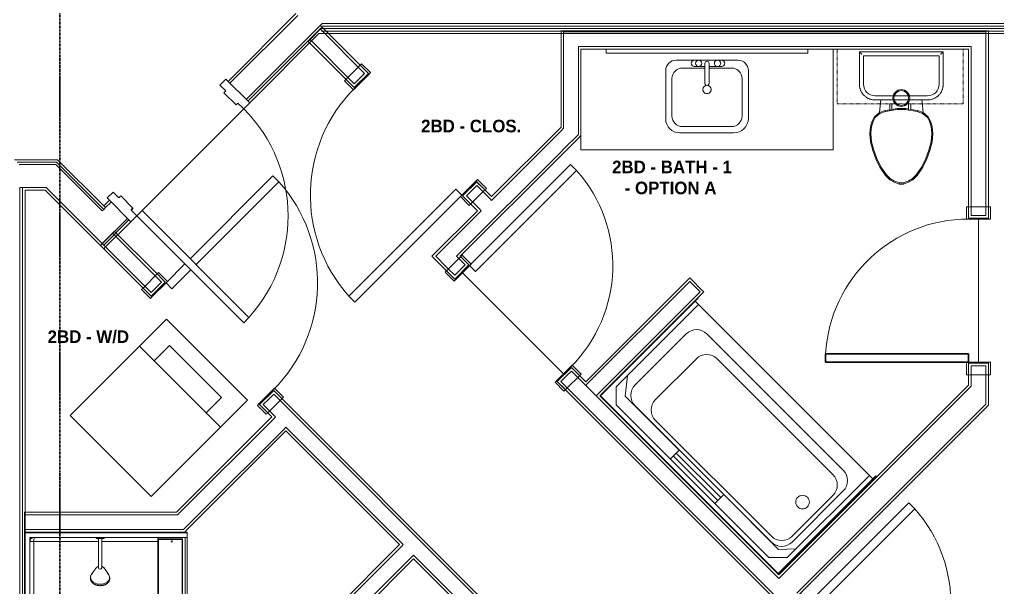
# Model space of a CAD drawing. Header units: inches. Extents: x -4093 to -1777, y 9773 to 12264.
# Drawn here: x -2509.9 to -2277.1, y 11546 to 11681.2 of the extents above; entities that cross this region are included whole.
import ezdxf

# ---------------------------------------------------------------- set-up
doc = ezdxf.new("R2010")
doc.units = ezdxf.units.IN
doc.header["$MEASUREMENT"] = 0
doc.linetypes.add('Dash', pattern=[0.25, 0.125, -0.125])
doc.linetypes.add('Grid Line 1_2_', pattern=[0.875, 0.5, -0.125, 0.125, -0.125])
for name, color, linetype, lineweight in [('0-1', 7, 'Continuous', 5), ('0-2', 7, 'Continuous', 9), ('A-AREA-IDEN', 2, 'Continuous', 9), ('A-DOOR-1', 7, 'Continuous', 9), ('A-DOOR-2', 10, 'Continuous', 30), ('A-DOOR-FRAM-1', 10, 'Continuous', 30), ('A-FLOR-1', 7, 'Continuous', 9), ('A-WALL-1', 7, 'Continuous', 9), ('A-WALL-2', 250, 'Continuous', 18), ('I-WALL-1', 7, 'Continuous', 9), ('P-SANR-FIXT-1', 7, 'Continuous', 9), ('Q-CASE-1', 7, 'Continuous', 9), ('Q-CASE-2', 7, 'Dash', 9), ('S-GRID-1', 1, 'Grid Line 1_2_', 30)]:
    doc.layers.add(name, color=color, linetype=linetype, lineweight=lineweight)
doc.styles.add('Century Gothic_B', font='GOTHICB.TTF', dxfattribs={"height": 3})

# ---------------------------------------------------------------- blocks, each defined once
blk = doc.blocks.new('SWING - SINGLE - FLUSH - SWING - FLUSH - 2-10 x 6-8 - PRIVACY-4346070-BACKGROUND - 1ST FLOOR')
at = {"layer": 'A-DOOR-1'}
for p, q in [((-20, 2.37), (-20, 2.87)), ((-20, 2.87), (-17, 2.87)), ((-20, 2.37), (-17, 2.37)), ((-20, -2.88), (-20, 2.37)), ((-17, 2.37), (-20, 2.37)), ((-17, 2.87), (-17, 2.37)), ((-17, 2.37), (-17, -2.88)), ((17, 2.37), (17, 2.87)), ((17, 2.87), (20, 2.87)), ((17, 2.37), (20, 2.37)), ((17, -2.88), (17, 2.37)), ((20, 2.37), (17, 2.37)), ((20, 2.87), (20, 2.37)), ((20, 2.37), (20, -2.88)), ((-17, -2.88), (-20, -2.88)), ((20, -2.88), (17, -2.88))]:
    blk.add_line(p, q, dxfattribs=at)
blk.add_arc((17, -2.38), 34.07, 180, 266.6343, dxfattribs=at)
at = {"layer": 'A-DOOR-2'}
for p, q in [((15, -2.38), (15, -36.38)), ((17, -2.38), (15, -2.38)), ((17, -2.38), (17, -36.38)), ((17, -36.38), (15, -36.38))]:
    blk.add_line(p, q, dxfattribs=at)
blk = doc.blocks.new('SWING - SINGLE - FLUSH - SWING - FLUSH - 2-10 x 6-8 - PRIVACY-V6-BACKGROUND - 1ST FLOOR')
at = {"layer": 'A-DOOR-1'}
for p, q in [((-20, 2.37), (-20, 2.87)), ((-20, 2.87), (-17, 2.87)), ((-20, 2.37), (-17, 2.37)), ((-20, -2.88), (-20, 2.37)), ((-17, 2.37), (-20, 2.37)), ((-17, 2.87), (-17, 2.37)), ((-17, 2.37), (-17, -2.88)), ((17, 2.37), (17, 2.87)), ((17, 2.87), (20, 2.87)), ((17, 2.37), (20, 2.37)), ((17, -2.88), (17, 2.37)), ((20, 2.37), (17, 2.37)), ((20, 2.87), (20, 2.37)), ((20, 2.37), (20, -2.88)), ((-17, -2.88), (-20, -2.88)), ((20, -2.88), (17, -2.88))]:
    blk.add_line(p, q, dxfattribs=at)
blk.add_arc((17, -2.38), 34.07, 180, 266.6343, dxfattribs=at)
at = {"layer": 'A-DOOR-2'}
for p, q in [((15, -2.38), (15, -36.38)), ((17, -2.38), (15, -2.38)), ((17, -2.38), (17, -36.38)), ((17, -36.38), (15, -36.38))]:
    blk.add_line(p, q, dxfattribs=at)
blk = doc.blocks.new('M_Sink Vanity-Square - 500 x 440mm-1372835-BACKGROUND - 1ST FLOOR')
at = {"layer": 'P-SANR-FIXT-1'}
for p, q in [((-5.72, 10.23), (7.14, 10.23)), ((-5.22, 8.73), (6.46, 8.73)), ((-9.22, -4.59), (-9.22, 6.73)), ((-7.72, -2.72), (-7.72, 6.23)), ((8.96, 6.23), (8.96, -2.72)), ((10.46, 6.91), (10.46, -4.59)), ((0.12, -6.33), (0.12, -1.59)), ((1.12, -6.33), (1.12, -1.59)), ((0.12, -5.22), (-5.22, -5.22)), ((-2.88, -5.59), (0.12, -5.59)), ((6.46, -5.22), (1.12, -5.22)), ((1.12, -5.59), (3.62, -5.59)), ((7.96, -7.09), (-6.72, -7.09)), ((3.62, -7.09), (-2.88, -7.09))]:
    blk.add_line(p, q, dxfattribs=at)
for centre, radius, start, end in [((-5.72, 6.73), 3.5, 90, 180), ((7.14, 6.91), 3.32, 360, 90), ((-5.22, 6.23), 2.5, 90, 180), ((6.46, 6.23), 2.5, 360, 90), ((0.62, -0.13), 1, 360, 180), ((0.62, -0.13), 1, 180, 0), ((0.62, -1.59), 0.5, 360, 180), ((-6.72, -4.59), 2.5, 180, 270), ((-5.22, -2.72), 2.5, 180, 270), ((6.46, -2.72), 2.5, 270, 360), ((7.96, -4.59), 2.5, 270, 0), ((-2.88, -6.34), 0.75, 90, 270), ((-1.88, -6.34), 0.75, 360, 180), ((-1.88, -6.34), 0.75, 180, 0), ((0.62, -6.33), 0.5, 180, 0), ((2.62, -6.34), 0.75, 0, 180), ((2.62, -6.34), 0.75, 180, 0), ((3.62, -6.34), 0.75, 270, 90)]:
    blk.add_arc(centre, radius, start, end, dxfattribs=at)
blk = doc.blocks.new('Bath Vanity - Bath Vanity 60_-3668790-BACKGROUND - 1ST FLOOR')
at = {"layer": 'Q-CASE-1'}
for p, q in [((30.74, 24), (-29.26, 24)), ((-29.26, 24), (-29.26, 0)), ((30.74, 20.56), (30.74, 24))]:
    blk.add_line(p, q, dxfattribs=at)
blk = doc.blocks.new('Toilet-Domestic-3D - Toilet-Domestic-3D-V38-BACKGROUND - 1ST FLOOR')
at = {"layer": 'P-SANR-FIXT-1'}
for p, q in [((-9.98, 19.48), (-9.98, 11.75)), ((9.98, 19.48), (-9.98, 19.48)), ((-9.86, 19.36), (-9.98, 19.48)), ((9.98, 19.48), (9.86, 19.36)), ((9.98, 11.75), (9.98, 19.48)), ((9, 18.5), (-9, 18.5)), ((-9, 18.5), (-9, 11.75)), ((-9, 18.5), (-9, 11.75)), ((9, 18.5), (-9, 18.5)), ((9, 11.75), (9, 18.5)), ((9, 11.75), (9, 18.5)), ((-6.25, 9), (6.25, 9)), ((-6.25, 9), (6.25, 9)), ((-6.25, 8.02), (6.25, 8.02)), ((-4.86, 8.02), (-5.21, 5)), ((5.21, 5), (4.86, 8.02)), ((-5.21, 5), (-6.4, 4)), ((-5.08, 4.78), (-6.21, 3.84)), ((-3.84, 5.5), (-5.21, 5)), ((-5.21, 5), (-5.08, 4.78)), ((-3.77, 5.26), (-5.08, 4.78)), ((-2.75, 5.69), (-3.84, 5.5)), ((-3.84, 5.5), (-3.77, 5.26)), ((-0.98, 5.75), (-3.77, 5.26)), ((-1, 6), (-2.26, 5.78)), ((-1, 6), (-0.98, 5.75)), ((1, 6), (-1, 6)), ((0.98, 5.75), (-0.98, 5.75)), ((1, 6), (0.98, 5.75)), ((3.77, 5.26), (0.98, 5.75)), ((1.75, 5.87), (1, 6)), ((3.84, 5.5), (2.24, 5.78)), ((3.84, 5.5), (3.77, 5.26)), ((5.08, 4.78), (3.77, 5.26)), ((5.21, 5), (3.84, 5.5)), ((5.21, 5), (5.08, 4.78)), ((6.21, 3.84), (5.08, 4.78)), ((6.4, 4), (5.21, 5)), ((-6.97, 3), (-7.24, 2)), ((-6.73, 2.9), (-6.99, 1.95)), ((-6.4, 4), (-6.97, 3)), ((-6.97, 3), (-6.73, 2.9)), ((-6.21, 3.84), (-6.73, 2.9)), ((-6.21, 3.84), (-6.4, 4)), ((6.4, 4), (6.21, 3.84)), ((6.73, 2.9), (6.21, 3.84)), ((6.97, 3), (6.4, 4)), ((6.97, 3), (6.73, 2.9)), ((6.99, 1.95), (6.73, 2.9)), ((7.24, 2), (6.97, 3)), ((-7.41, 1), (-7.5, 0)), ((-7.24, 2), (-7.41, 1)), ((-7.41, 1), (-7.16, 0.96)), ((-7.16, 0.96), (-7.25, 0)), ((-7.24, 2), (-6.99, 1.95)), ((-6.99, 1.95), (-7.16, 0.96)), ((7.24, 2), (6.99, 1.95)), ((7.16, 0.96), (6.99, 1.95)), ((7.41, 1), (7.16, 0.96)), ((7.25, 0), (7.16, 0.96)), ((7.41, 1), (7.24, 2)), ((7.5, 0), (7.25, 0)), ((7.5, 0), (7.41, 1)), ((-7.5, 0), (-7.25, 0)), ((-7.5, 0), (-7.33, -1.99)), ((-7.33, -1.99), (-7.08, -1.95)), ((-7.33, -1.99), (-6.79, -4)), ((-7.25, 0), (-7.08, -1.95)), ((-7.08, -1.95), (-6.55, -3.92)), ((6.55, -3.92), (7.08, -1.95)), ((6.79, -4), (7.33, -1.99)), ((7.08, -1.95), (7.25, 0)), ((7.33, -1.99), (7.08, -1.95)), ((7.33, -1.99), (7.5, 0)), ((-6.79, -4), (-6.55, -3.92)), ((-6.79, -4), (-6.06, -6)), ((-6.55, -3.92), (-5.83, -5.9)), ((5.83, -5.9), (6.55, -3.92)), ((6.06, -6), (6.79, -4)), ((6.79, -4), (6.55, -3.92)), ((-6.06, -6), (-5.83, -5.9)), ((-6.06, -6), (-5.13, -8)), ((-5.83, -5.9), (-4.91, -7.88)), ((4.91, -7.88), (5.83, -5.9)), ((5.13, -8), (6.06, -6)), ((6.06, -6), (5.83, -5.9)), ((-5.13, -8), (-4.91, -7.88)), ((-5.13, -8), (-3.74, -10)), ((-4.91, -7.88), (-3.55, -9.84)), ((3.55, -9.84), (4.91, -7.88)), ((3.74, -10), (5.13, -8)), ((5.13, -8), (4.91, -7.88)), ((-3.74, -10), (-3.55, -9.84)), ((-3.74, -10), (-2.74, -11)), ((-3.55, -9.84), (-2.59, -10.8)), ((-2.74, -11), (-2.59, -10.8)), ((-2.74, -11), (-1.87, -11.5)), ((-2.59, -10.8), (-1.77, -11.27)), ((-1.87, -11.5), (-1.77, -11.27)), ((-1.87, -11.5), (-0.5, -12)), ((-1.77, -11.27), (-0.46, -11.75)), ((0.46, -11.75), (1.77, -11.27)), ((0.5, -12), (1.87, -11.5)), ((1.77, -11.27), (2.59, -10.8)), ((1.87, -11.5), (1.77, -11.27)), ((1.87, -11.5), (2.74, -11)), ((2.59, -10.8), (3.55, -9.84)), ((2.74, -11), (2.59, -10.8)), ((2.74, -11), (3.74, -10)), ((3.74, -10), (3.55, -9.84)), ((-0.5, -12), (-0.46, -11.75)), ((-0.5, -12), (0.5, -12)), ((-0.46, -11.75), (0.46, -11.75)), ((0.5, -12), (0.46, -11.75))]:
    blk.add_line(p, q, dxfattribs=at)
at = {"layer": 'P-SANR-FIXT-1', "flags": 128}
for points in [[(-9.98, 11.75), (-9.97, 11.6), (-9.97, 11.45), (-9.95, 11.3), (-9.93, 11.16), (-9.9, 11.01), (-9.87, 10.86), (-9.83, 10.72), (-9.79, 10.58), (-9.74, 10.44), (-9.68, 10.3), (-9.62, 10.16), (-9.56, 10.03), (-9.48, 9.9), (-9.41, 9.77), (-9.33, 9.65), (-9.24, 9.52), (-9.15, 9.41), (-9.05, 9.29), (-8.95, 9.18), (-8.85, 9.08), (-8.74, 8.97), (-8.62, 8.88), (-8.51, 8.78), (-8.39, 8.7), (-8.26, 8.61), (-8.14, 8.54), (-8.01, 8.46), (-7.87, 8.4), (-7.74, 8.33), (-7.6, 8.28), (-7.46, 8.22), (-7.32, 8.18), (-7.17, 8.14), (-7.03, 8.11), (-6.88, 8.08), (-6.74, 8.05), (-6.59, 8.04), (-6.44, 8.03), (-6.29, 8.02), (-6.25, 8.02)], [(6.25, 8.02), (6.4, 8.03), (6.55, 8.03), (6.7, 8.05), (6.84, 8.07), (6.99, 8.1), (7.14, 8.13), (7.28, 8.17), (7.42, 8.21), (7.56, 8.26), (7.7, 8.32), (7.84, 8.38), (7.97, 8.44), (8.1, 8.52), (8.23, 8.59), (8.35, 8.67), (8.48, 8.76), (8.59, 8.85), (8.71, 8.95), (8.82, 9.05), (8.92, 9.15), (9.03, 9.26), (9.12, 9.38), (9.22, 9.49), (9.3, 9.61), (9.39, 9.74), (9.46, 9.86), (9.54, 9.99), (9.6, 10.13), (9.67, 10.26), (9.72, 10.4), (9.78, 10.54), (9.82, 10.68), (9.86, 10.83), (9.89, 10.97), (9.92, 11.12), (9.95, 11.26), (9.96, 11.41), (9.97, 11.56), (9.98, 11.71), (9.98, 11.75)]]:
    blk.add_lwpolyline(points, dxfattribs=at)
at = {"layer": 'P-SANR-FIXT-1'}
for radius in [2, 1.75]:
    blk.add_circle((0, 8.48), radius, dxfattribs=at)
for centre, start, end in [((-6.25, 11.75), 180, 270), ((-6.25, 11.75), 180, 270), ((6.25, 11.75), 270, 360), ((6.25, 11.75), 270, 360)]:
    blk.add_arc(centre, 2.75, start, end, dxfattribs=at)
for points in [[(-9.98, 19.48), (-9.98, 19.48), (-9.98, 19.48), (-9.98, 19.48)], [(9.98, 19.48), (9.98, 19.48), (9.98, 19.48), (9.98, 19.48)]]:
    blk.add_open_spline(points, degree=3, dxfattribs=at)
for points, knots in [([(-9.37, 18.87), (-9.41, 18.91), (-9.47, 18.97), (-9.55, 19.05), (-9.6, 19.1), (-9.66, 19.16), (-9.71, 19.21), (-9.75, 19.25), (-9.78, 19.28), (-9.8, 19.3), (-9.82, 19.32), (-9.85, 19.35), (-9.86, 19.36), (-9.86, 19.36)], [0, 0, 0, 0, 0.166667, 0.25, 0.333333, 0.416667, 0.5, 0.583333, 0.666667, 0.708333, 0.75, 0.833333, 1, 1, 1, 1]), ([(9.86, 19.36), (9.86, 19.36), (9.85, 19.35), (9.82, 19.32), (9.8, 19.3), (9.78, 19.28), (9.75, 19.25), (9.71, 19.21), (9.66, 19.16), (9.6, 19.1), (9.55, 19.05), (9.47, 18.97), (9.41, 18.91), (9.37, 18.87)], [-1, -1, -1, -1, -0.833333, -0.75, -0.708333, -0.666667, -0.583333, -0.5, -0.416667, -0.333333, -0.25, -0.166667, 0, 0, 0, 0])]:
    blk.add_open_spline(points, degree=3, knots=knots, dxfattribs=at)
blk = doc.blocks.new('300 Series Wall Hung Cabinet_326 - 30_-2909952-BACKGROUND - 1ST FLOOR')
at = {"layer": 'Q-CASE-1'}
for p, q in [((-2.5, -13.19), (-2.01, -13.19)), ((-2.5, -13.19), (-2.5, -14.69)), ((-2.01, -14.69), (-2.01, -13.19)), ((2, -13.19), (2.49, -13.19)), ((2, -13.19), (2, -14.69)), ((2.49, -14.69), (2.49, -13.19)), ((-2.5, -14.69), (-2.01, -14.69)), ((2, -14.69), (2.49, -14.69))]:
    blk.add_line(p, q, dxfattribs=at)
at = {"layer": 'Q-CASE-2'}
for p, q in [((15, -0.19), (-15, -0.19)), ((-15, -0.19), (-15, -13.19)), ((15, -13.19), (15, -0.19)), ((-15, -13.19), (15, -13.19))]:
    blk.add_line(p, q, dxfattribs=at)
blk = doc.blocks.new('BATHROOM MIRROR - BATHROOM MIRROR 48_-3124766-BACKGROUND - 1ST FLOOR')
at = {"layer": 'Q-CASE-1'}
for p, q in [((24.74, 24), (-23.26, 24)), ((-23.26, 23), (-23.26, 24)), ((24.74, 24), (24.74, 23)), ((-23.26, 23), (24.74, 23))]:
    blk.add_line(p, q, dxfattribs=at)
blk = doc.blocks.new('CTS6032CP - CTS6032CP-3806650-BACKGROUND - 1ST FLOOR')
at = {"layer": 'P-SANR-FIXT-1'}
for p, q in [((0.12, 33), (0, 33)), ((0, 0), (0, 33)), ((0.12, 0.12), (0.12, 33)), ((60, 33), (59.88, 33)), ((59.88, 33), (59.88, 0.12)), ((60, 33), (60, 0)), ((0.12, 32), (1.25, 32)), ((58.75, 32), (1.25, 32)), ((1.25, 4.25), (1.25, 32)), ((58.75, 32), (59.88, 32)), ((58.75, 32), (58.75, 4.31)), ((7.6, 28.46), (53.48, 28.46)), ((52.5, 26), (13.5, 26)), ((4.1, 7.77), (4.1, 24.96)), ((56.98, 24.96), (56.98, 7.77)), ((10, 22.5), (10, 8.75)), ((56, 8.75), (56, 22.5)), ((4.31, 4.25), (1.25, 8.02)), ((58.75, 7.23), (55.94, 4.25)), ((13.5, 5.25), (52.5, 5.25)), ((4.25, 1.25), (1.25, 4.25)), ((22.5, 4.25), (4.31, 4.25)), ((53.48, 4.27), (7.6, 4.27)), ((22.5, 1.25), (22.5, 4.25)), ((37.5, 3.25), (22.5, 3.25)), ((37.5, 4.25), (37.5, 1.25)), ((55.94, 4.25), (37.5, 4.25)), ((58.75, 4.31), (55.69, 1.25)), ((59.88, 0.12), (0.12, 0.12)), ((55.69, 1.25), (4.25, 1.25)), ((22.5, 2.25), (37.5, 2.25)), ((60, 0), (0, 0))]:
    blk.add_line(p, q, dxfattribs=at)
for centre, radius, start, end in [((7.6, 24.96), 3.5, 90, 180), ((53.48, 24.96), 3.5, 360, 90), ((13.5, 22.5), 3.5, 90, 180), ((52.5, 22.5), 3.5, 360, 90), ((52, 16.25), 1.63, 0, 180), ((52, 16.25), 1.63, 180, 360), ((7.6, 7.77), 3.5, 180, 270), ((13.5, 8.75), 3.5, 180, 270), ((52.5, 8.75), 3.5, 270, 0), ((53.48, 7.77), 3.5, 270, 0)]:
    blk.add_arc(centre, radius, start, end, dxfattribs=at)
blk = doc.blocks.new('SWING - SINGLE - FLUSH - SWING - FLUSH - 3-0 x 6-8 - PASSAGE-4346075-BACKGROUND - 1ST FLOOR')
at = {"layer": 'A-DOOR-1'}
for p, q in [((-21, 2.37), (-21, 2.87)), ((-21, 2.87), (-18, 2.87)), ((-21, 2.37), (-18, 2.37)), ((-21, -2.88), (-21, 2.37)), ((-18, 2.37), (-21, 2.37)), ((-18, 2.87), (-18, 2.37)), ((-18, 2.37), (-18, -2.88)), ((18, 2.37), (18, 2.87)), ((18, 2.87), (21, 2.87)), ((18, 2.37), (21, 2.37)), ((18, -2.88), (18, 2.37)), ((21, 2.37), (18, 2.37)), ((21, 2.87), (21, 2.37)), ((21, 2.37), (21, -2.88)), ((-18, -2.88), (-21, -2.88)), ((21, -2.88), (18, -2.88))]:
    blk.add_line(p, q, dxfattribs=at)
blk.add_arc((18, -2.38), 36.07, 180, 266.8211, dxfattribs=at)
at = {"layer": 'A-DOOR-2'}
for p, q in [((16, -2.38), (16, -38.39)), ((18, -2.38), (16, -2.38)), ((18, -2.38), (18, -38.39)), ((18, -38.39), (16, -38.39))]:
    blk.add_line(p, q, dxfattribs=at)
blk = doc.blocks.new('SWING - SINGLE - FLUSH - SWING - FLUSH - 3-0 x 6-8 - PASSAGE-4346077-BACKGROUND - 1ST FLOOR')
at = {"layer": 'A-DOOR-1'}
for p, q in [((-21, 2.37), (-21, 2.87)), ((-21, 2.87), (-18, 2.87)), ((-21, 2.37), (-18, 2.37)), ((-21, -2.88), (-21, 2.37)), ((-18, 2.37), (-21, 2.37)), ((-18, 2.87), (-18, 2.37)), ((-18, 2.37), (-18, -2.88)), ((18, 2.37), (18, 2.87)), ((18, 2.87), (21, 2.87)), ((18, 2.37), (21, 2.37)), ((18, -2.88), (18, 2.37)), ((21, 2.37), (18, 2.37)), ((21, 2.87), (21, 2.37)), ((21, 2.37), (21, -2.88)), ((-18, -2.88), (-21, -2.88)), ((21, -2.88), (18, -2.88))]:
    blk.add_line(p, q, dxfattribs=at)
blk.add_arc((18, -2.38), 36.07, 180, 266.8211, dxfattribs=at)
at = {"layer": 'A-DOOR-2'}
for p, q in [((16, -2.38), (16, -8.75)), ((18, -2.38), (16, -2.38)), ((18, -2.38), (18, -8.75)), ((16, -10.5), (16, -38.39)), ((18, -10.5), (18, -38.39)), ((18, -38.39), (16, -38.39))]:
    blk.add_line(p, q, dxfattribs=at)
blk = doc.blocks.new('Stacked Washer and Dryer - 26_x25_ - Private-1352637-BACKGROUND - 1ST FLOOR')
at = {"layer": 'P-SANR-FIXT-1'}
for p, q in [((0, 13.625), (32.4375, 13.625)), ((0, 13.625), (0, -13.625)), ((23.34375, 13.625), (23.34375, -13.625)), ((32.4375, 13.625), (32.4375, -13.625)), ((23.34375, 8.75), (28.53125, 8.75)), ((28.53125, 8.75), (28.53125, -8.75)), ((28.53125, -8.75), (23.34375, -8.75)), ((32.4375, -13.625), (0, -13.625))]:
    blk.add_line(p, q, dxfattribs=at)
blk = doc.blocks.new('The Shower - The Shower-4050272-BACKGROUND - 1ST FLOOR')
at = {"layer": 'P-SANR-FIXT-1'}
for p, q in [((0, -0.5), (38.5, -0.5)), ((0, -39.25), (0, -0.5)), ((0.12, -39.25), (0.12, -0.63)), ((0.12, -0.63), (38.38, -0.63)), ((1.25, -39.25), (1.25, -1.75)), ((1.25, -1.75), (37.25, -1.75)), ((1.38, -2.26), (1.37, -2.28)), ((1.42, -2.2), (1.4, -2.23)), ((1.58, -2.01), (1.51, -2.08)), ((1.73, -1.9), (1.7, -1.92)), ((2.01, -1.78), (1.93, -1.8)), ((2.25, -1.77), (2.25, -1.75)), ((36.25, -1.77), (2.25, -1.77)), ((36.25, -1.77), (36.25, -1.75)), ((36.57, -1.8), (36.49, -1.78)), ((36.8, -1.92), (36.77, -1.9)), ((36.99, -2.08), (36.92, -2.01)), ((37.1, -2.23), (37.08, -2.2)), ((37.13, -2.28), (37.12, -2.26)), ((37.25, -1.75), (37.25, -17.52)), ((38.38, -0.63), (38.38, -39.25)), ((38.5, -0.5), (38.5, -39.25)), ((1.3, -2.43), (1.28, -2.51)), ((2.2, -32.27), (2.2, -2.75)), ((36.25, -2.7), (2.25, -2.7)), ((36.3, -18.11), (36.3, -2.75)), ((37.22, -2.51), (37.2, -2.43)), ((36.3, -32.27), (36.3, -18.89)), ((37.25, -19.48), (37.25, -39.25)), ((1.62, -32.27), (1.62, -38.13)), ((36.75, -32.38), (1.75, -32.38)), ((1.75, -32.38), (1.75, -38)), ((2.2, -32.27), (36.3, -32.27)), ((36.75, -38), (36.75, -32.38)), ((36.88, -38.13), (36.88, -32.27)), ((0.12, -39.25), (0, -39.25)), ((0.12, -39.25), (1.25, -39.25)), ((1.25, -38.75), (37.25, -38.75)), ((1.25, -39.25), (1.25, -38.75)), ((37.25, -39.25), (1.25, -39.25)), ((1.62, -38.13), (36.88, -38.13)), ((1.75, -38), (36.75, -38)), ((37.25, -38.75), (37.25, -39.25)), ((37.25, -39.25), (38.38, -39.25)), ((38.5, -39.25), (38.38, -39.25))]:
    blk.add_line(p, q, dxfattribs=at)
blk.add_circle((19.25, -19), 1.5, dxfattribs=at)
for centre, radius, start, end in [((2.25, -2.75), 1, 90, 180), ((36.25, -2.75), 1, 0, 90), ((2.2, -35.56), 0.125, 0, 180), ((2.2, -35.56), 0.125, 180, 0), ((36.3, -35.56), 0.125, 0, 180), ((36.3, -35.56), 0.125, 180, 0)]:
    blk.add_arc(centre, radius, start, end, dxfattribs=at)
for centre, start_param, end_param in [((2.2, -32.28), 1.570796, 3.141593), ((36.3, -32.28), 0, 1.570796)]:
    blk.add_ellipse(centre, major_axis=(0.95, 0), ratio=0.019505, start_param=start_param, end_param=end_param, dxfattribs=at)
for points, knots in [([(2.25, -1.77), (2.18, -1.77), (2.05, -1.78), (1.8, -1.86), (1.52, -2.04), (1.34, -2.32), (1.26, -2.57), (1.25, -2.7), (1.25, -2.77)], [0, 0, 0, 0, 0.125, 0.25, 0.5, 0.75, 0.875, 1, 1, 1, 1]), ([(1.38, -2.25), (1.41, -2.21), (1.47, -2.12), (1.54, -2.04), (1.59, -2)], [-0.6665731, -0.6665731, -0.6665731, -0.6665731, -0.5714286, -0.4611793, -0.4611793, -0.4611793, -0.4611793]), ([(1.75, -1.88), (1.77, -1.87), (1.86, -1.82), (2.03, -1.77), (2.17, -1.75), (2.25, -1.75)], [-0.3333068, -0.3333068, -0.3333068, -0.3333068, -0.2857143, -0.1428571, 0, 0, 0, 0]), ([(36.25, -1.75), (36.31, -1.75), (36.42, -1.76), (36.59, -1.8), (36.7, -1.85), (36.75, -1.88)], [-1, -1, -1, -1, -0.8928571, -0.7857143, -0.6666667, -0.6666667, -0.6666667, -0.6666667]), ([(37.25, -2.77), (37.25, -2.7), (37.24, -2.57), (37.16, -2.32), (36.98, -2.04), (36.7, -1.86), (36.45, -1.78), (36.32, -1.77), (36.25, -1.77)], [0, 0, 0, 0, 0.125, 0.25, 0.5, 0.75, 0.875, 1, 1, 1, 1]), ([(36.75, -1.88), (36.79, -1.91), (36.89, -1.97), (36.97, -2.05), (37.01, -2.1)], [-0.6665731, -0.6665731, -0.6665731, -0.6665731, -0.5714286, -0.4475924, -0.4475924, -0.4475924, -0.4475924]), ([(37.12, -2.25), (37.13, -2.27), (37.16, -2.33), (37.18, -2.38), (37.19, -2.42)], [-0.3333068, -0.3333068, -0.3333068, -0.3333068, -0.2857143, -0.2174647, -0.2174647, -0.2174647, -0.2174647]), ([(2.25, -2.7), (2.24, -2.7), (2.24, -2.7), (2.23, -2.7), (2.22, -2.71), (2.22, -2.71), (2.21, -2.72), (2.21, -2.73), (2.2, -2.74), (2.2, -2.74), (2.2, -2.75), (2.2, -2.75)], [-1, -1, -1, -1, -0.833333, -0.75, -0.666667, -0.583333, -0.416667, -0.333333, -0.208333, -0.083333, 0, 0, 0, 0]), ([(36.3, -2.75), (36.3, -2.74), (36.3, -2.74), (36.3, -2.73), (36.29, -2.72), (36.29, -2.72), (36.28, -2.71), (36.27, -2.71), (36.26, -2.7), (36.26, -2.7), (36.25, -2.7), (36.25, -2.7)], [-1, -1, -1, -1, -0.833333, -0.75, -0.666667, -0.583333, -0.416667, -0.333333, -0.208333, -0.083333, 0, 0, 0, 0])]:
    blk.add_open_spline(points, degree=3, knots=knots, dxfattribs=at)
for points in [[(1.35, -2.32), (1.36, -2.3), (1.37, -2.27), (1.38, -2.25)], [(1.63, -1.97), (1.67, -1.94), (1.71, -1.91), (1.75, -1.88)], [(2.25, -2.7), (2.25, -2.62), (2.25, -2.45), (2.25, -2.22), (2.25, -2.03), (2.25, -1.88), (2.25, -1.82), (2.25, -1.8)], [(36.25, -2.7), (36.25, -2.62), (36.25, -2.45), (36.25, -2.22), (36.25, -2.03), (36.25, -1.88), (36.25, -1.82), (36.25, -1.8)], [(37.04, -2.14), (37.07, -2.18), (37.09, -2.21), (37.12, -2.25)], [(1.25, -2.75), (1.25, -2.74), (1.25, -2.72), (1.25, -2.71)], [(2.2, -2.75), (2.12, -2.75), (1.95, -2.75), (1.72, -2.75), (1.52, -2.76), (1.37, -2.76), (1.27, -2.76), (1.25, -2.77), (1.25, -2.77)], [(36.3, -2.75), (36.38, -2.75), (36.55, -2.75), (36.78, -2.75), (36.98, -2.76), (37.13, -2.76), (37.23, -2.76), (37.25, -2.77), (37.25, -2.77)], [(37.25, -2.67), (37.25, -2.7), (37.25, -2.72), (37.25, -2.75)]]:
    blk.add_open_spline(points, degree=3, dxfattribs=at)
blk = doc.blocks.new('Shower Head - Shower Head-3260035-BACKGROUND - 1ST FLOOR')
at = {"layer": 'P-SANR-FIXT-1'}
for p, q in [((-2.28, 9.81), (-2.28, 9.54)), ((2.28, 9.54), (2.28, 9.81)), ((-2.02, 8.78), (-0.84, 7.19)), ((-0.39, 7.27), (-0.39, 6.01)), ((0.39, 6.01), (0.39, 7.27)), ((0.84, 7.19), (2.02, 8.78)), ((-0.98, 0.26), (-0.98, 0)), ((-0.98, 0.26), (0.98, 0.26)), ((-0.39, 1), (-0.39, 0.26)), ((0.39, 0.26), (0.39, 1)), ((0.98, 0), (0.98, 0.26)), ((0.98, 0), (-0.98, 0))]:
    blk.add_line(p, q, dxfattribs=at)
at = {"layer": 'P-SANR-FIXT-1', "flags": 128}
for points in [[(0, 11.49), (-0.09, 11.49), (-0.18, 11.48), (-0.27, 11.48), (-0.35, 11.47), (-0.44, 11.46), (-0.53, 11.44), (-0.62, 11.43), (-0.7, 11.41), (-0.79, 11.39), (-0.87, 11.36), (-0.95, 11.34), (-1.03, 11.31), (-1.11, 11.28), (-1.19, 11.25), (-1.26, 11.21), (-1.34, 11.17), (-1.41, 11.13), (-1.48, 11.09), (-1.55, 11.05), (-1.61, 11), (-1.68, 10.95), (-1.74, 10.9), (-1.8, 10.85), (-1.85, 10.8), (-1.9, 10.74), (-1.95, 10.69), (-2, 10.63), (-2.04, 10.57), (-2.08, 10.51), (-2.12, 10.44), (-2.15, 10.38), (-2.18, 10.31), (-2.21, 10.25), (-2.23, 10.18), (-2.25, 10.11), (-2.26, 10.04), (-2.27, 9.97), (-2.28, 9.9), (-2.28, 9.83), (-2.28, 9.81)], [(2.28, 9.81), (2.28, 9.88), (2.28, 9.95), (2.27, 10.02), (2.25, 10.09), (2.24, 10.16), (2.21, 10.23), (2.19, 10.3), (2.16, 10.36), (2.13, 10.43), (2.09, 10.49), (2.05, 10.55), (2.01, 10.61), (1.97, 10.67), (1.92, 10.73), (1.86, 10.79), (1.81, 10.84), (1.75, 10.89), (1.69, 10.94), (1.63, 10.99), (1.57, 11.04), (1.5, 11.08), (1.43, 11.12), (1.36, 11.16), (1.28, 11.2), (1.21, 11.24), (1.13, 11.27), (1.05, 11.3), (0.97, 11.33), (0.89, 11.36), (0.81, 11.38), (0.72, 11.4), (0.64, 11.42), (0.55, 11.44), (0.47, 11.45), (0.38, 11.46), (0.29, 11.47), (0.2, 11.48), (0.11, 11.49), (0.02, 11.49), (0, 11.49)], [(-0.84, 7.19), (-0.81, 7.16), (-0.79, 7.13), (-0.76, 7.1), (-0.73, 7.08), (-0.7, 7.05), (-0.68, 7.03), (-0.65, 7.01), (-0.62, 6.98), (-0.59, 6.97), (-0.56, 6.95), (-0.53, 6.93), (-0.49, 6.91), (-0.46, 6.9), (-0.43, 6.89), (-0.4, 6.87)], [(0.39, 6.87), (0.43, 6.88), (0.46, 6.9), (0.49, 6.91), (0.52, 6.93), (0.55, 6.94), (0.58, 6.96), (0.61, 6.98), (0.64, 7), (0.67, 7.03), (0.7, 7.05), (0.73, 7.07), (0.76, 7.1), (0.78, 7.13), (0.81, 7.16), (0.83, 7.19), (0.84, 7.19)], [(-0.39, 6.01), (-0.39, 5.81), (-0.39, 5.6), (-0.39, 5.38), (-0.39, 5.15), (-0.39, 4.92), (-0.39, 4.68), (-0.39, 4.43), (-0.39, 4.18), (-0.39, 3.93), (-0.39, 3.67), (-0.39, 3.4), (-0.39, 3.13), (-0.39, 2.86), (-0.39, 2.59), (-0.39, 2.31), (-0.39, 2.03), (-0.39, 1.75), (-0.39, 1.46), (-0.39, 1.18), (-0.39, 1)], [(0.39, 1), (0.39, 1.29), (0.39, 1.57), (0.39, 1.85), (0.39, 2.13), (0.39, 2.41), (0.39, 2.69), (0.39, 2.96), (0.39, 3.23), (0.39, 3.5), (0.39, 3.76), (0.39, 4.02), (0.39, 4.27), (0.39, 4.52), (0.39, 4.77), (0.39, 5), (0.39, 5.23), (0.39, 5.46), (0.39, 5.67), (0.39, 5.88), (0.39, 6.01)]]:
    blk.add_lwpolyline(points, dxfattribs=at)
at = {"layer": 'P-SANR-FIXT-1'}
for centre, major_axis, start_param, end_param in [((0, 9.54), (-2.28, 0), 4.712389, 6.956384), ((0, 9.54), (2.28, 0), 5.609987, 7.853982), ((0, 7.27), (-0.394, 0), 4.712389, 6.283185), ((0, 7.27), (0.394, 0), 0, 1.570796)]:
    blk.add_ellipse(centre, major_axis=major_axis, ratio=0.707107, start_param=start_param, end_param=end_param, dxfattribs=at)
blk = doc.blocks.new('CTR - 1st Phase - Unit Layouts_rvt-1-BACKGROUND - 1ST FLOOR')
at = {"layer": 'A-FLOR-1'}
for p, q in [((-2456.51, 11659.96), (-2480.72, 11635.74)), ((-2281.6, 11633.66), (-2281.6, 11599.66)), ((-2281.6, 11599.66), (-2281.6, 11633.66)), ((-2380.37, 11596.91), (-2404.42, 11620.95)), ((-2404.42, 11620.95), (-2380.37, 11596.91)), ((-2306.69, 11571.84), (-2306.51, 11571.66))]:
    blk.add_line(p, q, dxfattribs=at)
at = {"layer": 'A-WALL-1'}
for p, q in [((-2437.8, 11679.37), (-2441.16, 11676.01)), ((-2426.84, 11668.41), (-2437.8, 11679.37)), ((-2380.97, 11678.55), (-2380.97, 11655.59)), ((-2380.35, 11678.55), (-2380.97, 11678.55)), ((-2376.22, 11678.55), (-2380.35, 11678.55)), ((-2283.97, 11678.55), (-2376.22, 11678.55)), ((-2279.85, 11678.55), (-2283.97, 11678.55)), ((-2279.22, 11678.55), (-2279.85, 11678.55)), ((-2279.22, 11633.91), (-2279.22, 11678.55)), ((-2441.16, 11676.01), (-2430.2, 11665.05)), ((-2376.22, 11653.62), (-2376.22, 11674.18)), ((-2376.22, 11674.18), (-2370.22, 11674.18)), ((-2322.22, 11674.18), (-2283.97, 11674.18)), ((-2283.97, 11674.18), (-2283.97, 11633.91)), ((-2430.2, 11665.05), (-2426.84, 11668.41)), ((-2380.97, 11655.59), (-2397.5, 11639.06)), ((-2376.85, 11652.99), (-2376.22, 11653.62)), ((-2380.97, 11648.87), (-2376.85, 11652.99)), ((-2404.97, 11624.87), (-2380.97, 11648.87)), ((-2401.03, 11642.6), (-2404.39, 11639.24)), ((-2397.5, 11639.06), (-2401.03, 11642.6)), ((-2404.39, 11639.24), (-2400.86, 11635.7)), ((-2400.86, 11635.7), (-2411.69, 11624.87)), ((-2283.97, 11633.91), (-2279.22, 11633.91)), ((-2487.26, 11630.79), (-2490.62, 11627.43)), ((-2477.76, 11621.29), (-2487.26, 11630.79)), ((-2490.62, 11627.43), (-2481.12, 11617.93)), ((-2411.69, 11624.87), (-2411.25, 11624.42)), ((-2411.25, 11624.42), (-2408.33, 11621.51)), ((-2402.91, 11622.8), (-2404.97, 11624.87)), ((-2475.19, 11618.71), (-2477.76, 11621.29)), ((-2408.33, 11621.51), (-2406.27, 11619.44)), ((-2406.27, 11619.44), (-2402.91, 11622.8)), ((-2478.55, 11615.35), (-2475.19, 11618.71)), ((-2481.12, 11617.93), (-2478.55, 11615.35)), ((-2378.52, 11598.41), (-2381.88, 11595.05)), ((-2375.1, 11594.99), (-2378.52, 11598.41)), ((-2283.97, 11599.41), (-2283.97, 11594.2)), ((-2279.22, 11599.41), (-2283.97, 11599.41)), ((-2279.22, 11589.4), (-2279.22, 11599.41)), ((-2449.38, 11592.9), (-2452.74, 11589.55)), ((-2350.56, 11494.08), (-2449.38, 11592.9)), ((-2381.88, 11595.05), (-2325.78, 11538.95)), ((-2283.97, 11594.2), (-2329.14, 11549.03)), ((-2452.74, 11589.55), (-2449.82, 11586.63)), ((-2283.97, 11584.65), (-2279.85, 11588.77)), ((-2279.85, 11588.77), (-2279.22, 11589.4)), ((-2449.82, 11586.63), (-2472.53, 11563.93)), ((-2324.36, 11544.26), (-2283.97, 11584.65)), ((-2465.81, 11563.93), (-2446.47, 11583.27)), ((-2446.47, 11583.27), (-2419.42, 11556.22)), ((-2472.53, 11563.93), (-2508.69, 11563.93)), ((-2508.69, 11563.93), (-2508.69, 11559.18)), ((-2469.94, 11559.8), (-2465.81, 11563.93)), ((-2470.56, 11559.18), (-2469.94, 11559.8)), ((-2419.42, 11556.22), (-2438.31, 11537.33)), ((-2433.56, 11535.36), (-2416.06, 11552.87)), ((-2416.06, 11552.87), (-2355.31, 11492.12)), ((-2329.14, 11549.03), (-2329.31, 11549.21))]:
    blk.add_line(p, q, dxfattribs=at)
at = {"layer": 'A-WALL-2'}
for p, q in [((-2427.73, 11668.41), (-2438.24, 11678.92)), ((-2380.35, 11678.3), (-2380.35, 11678.55)), ((-2380.35, 11678.3), (-2380.35, 11678.55)), ((-2380.35, 11655.33), (-2380.35, 11678.3)), ((-2380.35, 11678.3), (-2376.85, 11678.3)), ((-2376.85, 11678.3), (-2376.22, 11678.3)), ((-2376.22, 11678.3), (-2283.97, 11678.3)), ((-2283.97, 11678.3), (-2283.35, 11678.3)), ((-2283.35, 11678.3), (-2279.85, 11678.3)), ((-2279.85, 11678.3), (-2279.85, 11678.55)), ((-2279.85, 11678.55), (-2279.85, 11678.3)), ((-2279.85, 11634.54), (-2279.85, 11678.3)), ((-2440.72, 11676.45), (-2430.2, 11665.93)), ((-2376.85, 11653.88), (-2376.85, 11674.8)), ((-2376.85, 11674.8), (-2376.22, 11674.8)), ((-2376.22, 11674.8), (-2283.97, 11674.8)), ((-2283.97, 11674.8), (-2283.35, 11674.8)), ((-2283.35, 11674.8), (-2283.35, 11634.54)), ((-2428.97, 11667.17), (-2427.73, 11668.41)), ((-2430.2, 11665.93), (-2428.97, 11667.17)), ((-2380.97, 11654.7), (-2397.5, 11638.18)), ((-2380.35, 11655.33), (-2380.97, 11654.7)), ((-2376.85, 11653.88), (-2380.35, 11650.38)), ((-2380.97, 11649.75), (-2405.86, 11624.87)), ((-2380.35, 11650.38), (-2380.97, 11649.75)), ((-2401.03, 11641.71), (-2402.27, 11640.48)), ((-2397.94, 11638.62), (-2401.03, 11641.71)), ((-2402.27, 11640.48), (-2403.51, 11639.24)), ((-2403.51, 11639.24), (-2400.41, 11636.14)), ((-2397.94, 11638.62), (-2397.5, 11638.18)), ((-2399.97, 11635.7), (-2410.81, 11624.87)), ((-2400.41, 11636.14), (-2399.97, 11635.7)), ((-2283.35, 11634.54), (-2281.6, 11634.54)), ((-2281.6, 11634.54), (-2279.85, 11634.54)), ((-2478.21, 11620.85), (-2487.71, 11630.35)), ((-2480.68, 11618.37), (-2490.18, 11627.87)), ((-2408.33, 11622.39), (-2410.81, 11624.87)), ((-2405.42, 11624.42), (-2405.86, 11624.87)), ((-2403.8, 11622.8), (-2405.42, 11624.42)), ((-2476.07, 11618.71), (-2478.21, 11620.85)), ((-2407.89, 11621.95), (-2408.33, 11622.39)), ((-2407.89, 11621.95), (-2406.27, 11620.33)), ((-2406.27, 11620.33), (-2405.03, 11621.57)), ((-2405.03, 11621.57), (-2403.8, 11622.8)), ((-2477.31, 11617.48), (-2476.07, 11618.71)), ((-2374.66, 11594.55), (-2350.35, 11618.86)), ((-2347.88, 11616.38), (-2350.35, 11618.86)), ((-2480.68, 11618.37), (-2478.55, 11616.24)), ((-2478.55, 11616.24), (-2477.31, 11617.48)), ((-2372.18, 11592.07), (-2347.88, 11616.38)), ((-2378.52, 11597.52), (-2379.76, 11596.29)), ((-2375.1, 11594.11), (-2378.52, 11597.52)), ((-2283.35, 11598.79), (-2283.35, 11593.94)), ((-2281.6, 11598.79), (-2283.35, 11598.79)), ((-2279.85, 11598.79), (-2281.6, 11598.79)), ((-2279.85, 11589.66), (-2279.85, 11598.79)), ((-2379.76, 11596.29), (-2380.99, 11595.05)), ((-2380.99, 11595.05), (-2325.78, 11539.84)), ((-2374.66, 11594.55), (-2375.1, 11594.11)), ((-2372.62, 11591.63), (-2375.1, 11594.11)), ((-2372.62, 11591.63), (-2375.1, 11594.11)), ((-2283.97, 11593.31), (-2328.7, 11548.59)), ((-2283.35, 11593.94), (-2283.97, 11593.31)), ((-2450.62, 11590.78), (-2451.86, 11589.55)), ((-2449.38, 11592.02), (-2450.62, 11590.78)), ((-2351.19, 11493.83), (-2449.38, 11592.02)), ((-2372.18, 11592.07), (-2372.62, 11591.63)), ((-2329.14, 11548.14), (-2372.62, 11591.63)), ((-2451.86, 11589.55), (-2448.94, 11586.63)), ((-2279.85, 11589.66), (-2283.35, 11586.16)), ((-2471.64, 11563.93), (-2449.38, 11586.19)), ((-2448.94, 11586.63), (-2449.38, 11586.19)), ((-2283.35, 11586.16), (-2283.97, 11585.53)), ((-2466.69, 11563.93), (-2446.91, 11583.71)), ((-2446.47, 11584.16), (-2446.91, 11583.71)), ((-2446.47, 11584.16), (-2418.53, 11556.22)), ((-2283.97, 11585.53), (-2324.81, 11544.7)), ((-2472.27, 11563.3), (-2508.69, 11563.3)), ((-2471.64, 11563.93), (-2472.27, 11563.3)), ((-2467.32, 11563.3), (-2470.82, 11559.8)), ((-2466.69, 11563.93), (-2467.32, 11563.3)), ((-2470.82, 11559.8), (-2508.69, 11559.8)), ((-2437.69, 11537.07), (-2418.98, 11555.78)), ((-2418.53, 11556.22), (-2418.98, 11555.78)), ((-2434.19, 11535.62), (-2416.5, 11553.31)), ((-2416.06, 11553.75), (-2416.5, 11553.31)), ((-2416.06, 11553.75), (-2354.69, 11492.38)), ((-2328.7, 11548.59), (-2329.14, 11548.14))]:
    blk.add_line(p, q, dxfattribs=at)
at = {"layer": 'I-WALL-1'}
for p, q in [((-2350.35, 11619.74), (-2375.1, 11594.99)), ((-2349.91, 11619.3), (-2350.35, 11619.74)), ((-2347.43, 11616.82), (-2349.91, 11619.3)), ((-2348.41, 11614.97), (-2346.99, 11616.38)), ((-2346.99, 11616.38), (-2347.43, 11616.82))]:
    blk.add_line(p, q, dxfattribs=at)
at = {"layer": '0-2'}
for name, p, rotation in [('Bath Vanity - Bath Vanity 60_-3668790-BACKGROUND - 1ST FLOOR', (-2345.48, 11674.18), 180), ('SWING - SINGLE - FLUSH - SWING - FLUSH - 3-0 x 6-8 - PASSAGE-4346075-BACKGROUND - 1ST FLOOR', (-2415.62, 11653.82), 314.9999999999305), ('M_Sink Vanity-Square - 500 x 440mm-1372835-BACKGROUND - 1ST FLOOR', (-2345.6, 11664.46), 180), ('SWING - SINGLE - FLUSH - SWING - FLUSH - 2-10 x 6-8 - PRIVACY-V6-BACKGROUND - 1ST FLOOR', (-2392.39, 11608.93), 134.9999999999305), ('SWING - SINGLE - FLUSH - SWING - FLUSH - 3-0 x 6-8 - PASSAGE-4346077-BACKGROUND - 1ST FLOOR', (-2463.96, 11604.13), 134.9999999999737), ('SWING - SINGLE - FLUSH - SWING - FLUSH - 2-10 x 6-8 - PRIVACY-4346070-BACKGROUND - 1ST FLOOR', (-2281.6, 11616.66), 269.9999999999487), ('CTS6032CP - CTS6032CP-3806650-BACKGROUND - 1ST FLOOR', (-2371.74, 11591.63), 314.9999999997776), ('Stacked Washer and Dryer - 26_x25_ - Private-1352637-BACKGROUND - 1ST FLOOR', (-2488.18, 11577.29), 45.00000000003062), ('SWING - SINGLE - FLUSH - SWING - FLUSH - 2-10 x 6-8 - PRIVACY-V6-BACKGROUND - 1ST FLOOR', (-2311.9, 11528.43), 134.9999999999262), ('The Shower - The Shower-4050272-BACKGROUND - 1ST FLOOR', (-2509.19, 11520.68), 89.99999999991755), ('Shower Head - Shower Head-3260035-BACKGROUND - 1ST FLOOR', (-2490.69, 11557.93), 180)]:
    blk.add_blockref(name, p, dxfattribs=dict(at, rotation=rotation))
for name, p in [('BATHROOM MIRROR - BATHROOM MIRROR 48_-3124766-BACKGROUND - 1ST FLOOR', (-2346.96, 11650.18)), ('300 Series Wall Hung Cabinet_326 - 30_-2909952-BACKGROUND - 1ST FLOOR', (-2300.22, 11674.36)), ('Toilet-Domestic-3D - Toilet-Domestic-3D-V38-BACKGROUND - 1ST FLOOR', (-2299.97, 11654.06))]:
    blk.add_blockref(name, p, dxfattribs=at)
blk = doc.blocks.new('HOLLOW METAL - UNIT DOOR-2191978-BACKGROUND - 1ST FLOOR')
at = {"layer": 'A-DOOR-1'}
blk.add_arc((18, 3.875), 36, 90, 180, dxfattribs=at)
at = {"layer": 'A-DOOR-2'}
for p, q in [((18, 39.875), (16.25, 39.875)), ((16.25, 39.875), (16.25, 3.875)), ((18, 3.875), (18, 39.875)), ((16.25, 3.875), (18, 3.875))]:
    blk.add_line(p, q, dxfattribs=at)
at = {"layer": 'A-DOOR-FRAM-1'}
for p, q in [((-18, 3.875), (-20, 3.875)), ((-20, 3.875), (-20, -4.125)), ((-18, 1.9375), (-18, 3.875)), ((18, 3.875), (18, 1.9375)), ((20, 3.875), (18, 3.875)), ((20, -4.125), (20, 3.875)), ((-17.375, 1.9375), (-18, 1.9375)), ((-17.375, -2.1875), (-17.375, 1.9375)), ((18, 1.9375), (17.375, 1.9375)), ((17.375, 1.9375), (17.375, -2.1875)), ((-18, -4.125), (-18, -2.1875)), ((-18, -2.1875), (-17.375, -2.1875)), ((17.375, -2.1875), (18, -2.1875)), ((18, -2.1875), (18, -4.125)), ((-20, -4.125), (-18, -4.125)), ((18, -4.125), (20, -4.125))]:
    blk.add_line(p, q, dxfattribs=at)
blk = doc.blocks.new('CTR - 1st Phase - Common Walls_rvt-1-BACKGROUND - 1ST FLOOR')
at = {"layer": 'A-WALL-2'}
for p, q in [((-2443.64, 11682.19), (-2459.78, 11666.05)), ((-2438.44, 11679.61), (-2455.89, 11662.17)), ((-2438.23, 11679.11), (-2455.53, 11661.81)), ((-2438.44, 11679.61), (-2437.81, 11680.24)), ((-2437.81, 11680.24), (-2438.44, 11679.61)), ((-2438.44, 11679.61), (-2437.73, 11679.61)), ((-2438.23, 11679.11), (-2437.35, 11679.11)), ((-2437.81, 11680.24), (-2436.22, 11680.24)), ((-2437.73, 11679.61), (-2436.85, 11679.61)), ((-2104.82, 11679.11), (-2437.35, 11679.11)), ((-2104.82, 11679.61), (-2436.85, 11679.61)), ((-2104.82, 11680.24), (-2436.22, 11680.24)), ((-2104.82, 11678.49), (-2437.97, 11678.49)), ((-2510.43, 11647.24), (-2501.77, 11647.24)), ((-2509.93, 11646.74), (-2509.05, 11646.74)), ((-2509.05, 11646.74), (-2501.27, 11646.74)), ((-2501.77, 11647.24), (-2501.06, 11647.24)), ((-2501.27, 11646.74), (-2490.62, 11636.09)), ((-2501.06, 11647.24), (-2490.27, 11636.44)), ((-2509.81, 11641.24), (-2509.19, 11641.24)), ((-2509.81, 11640.61), (-2509.81, 11641.24)), ((-2509.81, 11641.24), (-2509.19, 11641.24)), ((-2509.81, 11284.29), (-2509.81, 11640.61)), ((-2509.19, 11640.61), (-2509.19, 11641.24)), ((-2509.19, 11641.24), (-2504.43, 11641.24)), ((-2509.19, 11284.29), (-2509.19, 11640.61)), ((-2504.43, 11641.24), (-2503.55, 11641.24)), ((-2503.55, 11641.24), (-2494.51, 11632.2)), ((-2488.06, 11637.77), (-2489.39, 11636.44)), ((-2490.18, 11635.65), (-2490.62, 11636.09)), ((-2489.83, 11636), (-2490.27, 11636.44)), ((-2489.83, 11636), (-2490.18, 11635.65)), ((-2489.83, 11636), (-2490.18, 11635.65)), ((-2489.39, 11636.44), (-2489.83, 11636.89)), ((-2489.39, 11636.44), (-2489.83, 11636)), ((-2489.39, 11636.44), (-2489.83, 11636)), ((-2484.17, 11633.88), (-2490.18, 11627.87)), ((-2483.82, 11633.53), (-2489.83, 11627.52)), ((-2494.07, 11631.76), (-2494.51, 11632.2)), ((-2490.18, 11627.87), (-2494.07, 11631.76)), ((-2489.83, 11627.52), (-2490.18, 11627.87)), ((-2489.39, 11627.08), (-2489.83, 11627.52))]:
    blk.add_line(p, q, dxfattribs=at)
at = {"layer": 'I-WALL-1'}
for p, q in [((-2444.08, 11682.64), (-2460.22, 11666.5)), ((-2455.09, 11661.37), (-2438.6, 11677.86)), ((-2438.6, 11677.86), (-2104.82, 11677.86)), ((-2501.69, 11647.86), (-2511.06, 11647.86)), ((-2500.81, 11647.86), (-2501.69, 11647.86)), ((-2489.83, 11636.89), (-2500.81, 11647.86)), ((-2508.56, 11559.18), (-2508.56, 11640.61)), ((-2508.56, 11640.61), (-2503.81, 11640.61)), ((-2503.81, 11640.61), (-2494.95, 11631.76)), ((-2488.5, 11638.21), (-2489.83, 11636.89)), ((-2489.39, 11627.08), (-2483.38, 11633.09)), ((-2494.95, 11631.76), (-2489.83, 11626.63)), ((-2489.83, 11626.63), (-2489.39, 11627.08))]:
    blk.add_line(p, q, dxfattribs=at)
at = {"layer": '0-2', "rotation": 225.0000000000045}
blk.add_blockref('HOLLOW METAL - UNIT DOOR-2191978-BACKGROUND - 1ST FLOOR', (-2471.97, 11649.97), dxfattribs=at)
blk = doc.blocks.new('CTR - 1st Phase - Structure_rvt-1-BACKGROUND - 1ST FLOOR')
at = {"layer": 'S-GRID-1'}
blk.add_line((-2500.32, 9772.61), (-2500.32, 12247.5), dxfattribs=at)

msp = doc.modelspace()

# ---------------------------------------------------------------- block references
at = {"layer": '0-1'}
for name in ['CTR - 1st Phase - Structure_rvt-1-BACKGROUND - 1ST FLOOR', 'CTR - 1st Phase - Common Walls_rvt-1-BACKGROUND - 1ST FLOOR', 'CTR - 1st Phase - Unit Layouts_rvt-1-BACKGROUND - 1ST FLOOR']:
    msp.add_blockref(name, (0, 0), dxfattribs=at)

# ---------------------------------------------------------------- texts
at = {"layer": 'A-AREA-IDEN', "char_height": 3, "attachment_point": 1, "style": 'Century Gothic_B'}
for s, insert, width in [('2BD - CLOS.', (-2414.28, 11657.37), 29.29), ('2BD - BATH - 1', (-2368.82, 11647.63), 34.946), ('- OPTION A', (-2365.82, 11642.63), 27.775), ('2BD - W/D', (-2503.19, 11607.22), 25.149)]:
    msp.add_mtext(s, dxfattribs=dict(at, insert=insert, width=width))

doc.saveas('drawing.dxf')
